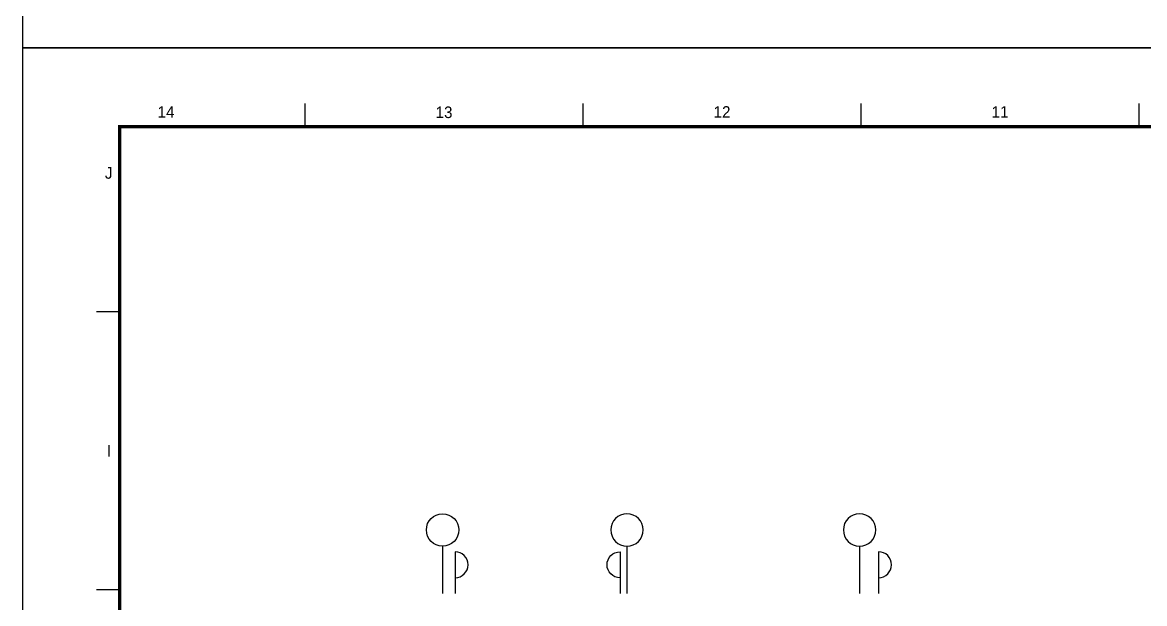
# Model space of a CAD drawing. Header units: millimetres. Extents: x 0 to 92204, y -190080 to 23760.
# Drawn here: x 50154 to 62263, y -166379 to -160105 of the extents above; entities that cross this region are included whole.
import ezdxf
from ezdxf.enums import TextEntityAlignment as Align

# ---------------------------------------------------------------- set-up
doc = ezdxf.new("R2010")
doc.units = ezdxf.units.MM
doc.header["$LTSCALE"] = 100
doc.linetypes.add('AUDIT_D_220706163347-0', pattern=[0])
for name, color, linetype in [('A-치수', 7, 'AUDIT_D_220706163347-0'), ('AA-BORD-FORM', 7, 'Continuous'), ('AA-BORD-TEXT', 3, 'Continuous'), ('DIM', 7, 'AUDIT_D_220706163347-0')]:
    doc.layers.add(name, color=color, linetype=linetype)
doc.styles.add('HAUD01', font='Dotum.ttf')

# ---------------------------------------------------------------- blocks, each defined once
blk = doc.blocks.new('중심')
at = {"layer": 'DIM'}
blk.add_line((-350, 0), (0, 0), dxfattribs=at)
blk.add_circle((-470, 0), 120, dxfattribs=at)
blk = doc.blocks.new('DIM-1108')
at = {"layer": 'DIM'}
for points in [[(4668.8, -189859.7, 1), (4668.8, -189579.7), (4668.8, -190029.7)], [(6448.8, -189859.7, -1), (6448.8, -189579.7), (6448.8, -190029.7)], [(9238.8, -189859.7, 1), (9238.8, -189579.7), (9238.8, -190029.7)]]:
    blk.add_lwpolyline(points, format="xyb", dxfattribs=at)
at = {"layer": 'A-치수', "zscale": 1.458333333333333}
for p, xscale, yscale, rotation in [((4533.8, -190029.7), 1.458333333333333, 1.458333333333333, 270), ((6523.8, -190029.7), -1.458333333333342, 1.458333333333342, 90), ((9033.8, -190029.7), -1.458333333333342, 1.458333333333342, 90)]:
    blk.add_blockref('중심', p, dxfattribs=dict(at, xscale=xscale, yscale=yscale, rotation=rotation))
blk = doc.blocks.new('XR-FORM 청주월명')
at = {"layer": 'AA-BORD-FORM', "color": 2}
for p, q in [((61, 577), (61, 582)), ((121, 577), (121, 582)), ((181, 577), (181, 582)), ((241, 577), (241, 582)), ((21, 537), (16, 537)), ((21, 477), (16, 477))]:
    blk.add_line(p, q, dxfattribs=at)
at = {"layer": 'AA-BORD-FORM', "color": 1}
blk.add_lwpolyline([(0, 0), (841, 0), (841, 594), (0, 594)], close=True, dxfattribs=at)
at = {"layer": 'AA-BORD-FORM', "color": 2, "const_width": 0.682}
blk.add_lwpolyline([(21, 17), (21, 577), (821, 577), (821, 17)], close=True, dxfattribs=at)
at = {"layer": 'AA-BORD-TEXT', "color": 7, "style": 'HAUD01'}
for s, p in [('14', (31, 580.17)), ('13', (91, 580.1)), ('12', (151, 580.17)), ('11', (211, 580.17)), ('J', (18.63, 567)), ('I', (18.67, 507))]:
    blk.add_text(s, height=2.5, dxfattribs=at).set_placement(p, align=Align.MIDDLE_CENTER)

msp = doc.modelspace()

# ---------------------------------------------------------------- block references
msp.add_blockref('DIM-1108', (50153.9, 23760))
at = {"xscale": 50, "yscale": 50, "zscale": 50}
for p in [(50153.9, -160380), (50153.9, -190080)]:
    msp.add_blockref('XR-FORM 청주월명', p, dxfattribs=at)

doc.saveas('drawing.dxf')
